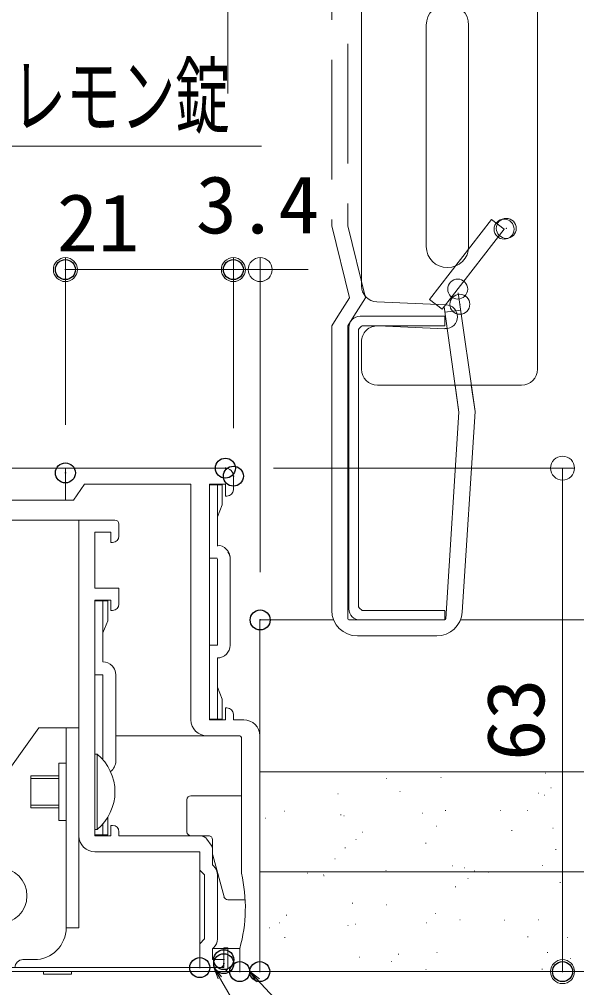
# Model space of a CAD drawing. Units: millimetres, scale not verified. Extents: x -1206 to 1200, y -831 to 831.
# Drawn here: x -821.5 to -682.1, y 339.1 to 581.4 of the extents above; entities that cross this region are included whole.
import ezdxf
from ezdxf.enums import TextEntityAlignment as Align

# ---------------------------------------------------------------- set-up
doc = ezdxf.new("R2010")
doc.units = ezdxf.units.MM
doc.header["$LTSCALE"] = 10
doc.header["$PDMODE"] = 32
doc.header["$PDSIZE"] = 5
doc.linetypes.add('DASHED3', pattern=[4, 3, -1])
for name, color, linetype, lineweight in [('0-0_1C', 3, 'Continuous', 9), ('0-1_0', 3, 'Continuous', 9), ('0-3_sunpou', 1, 'Continuous', 9), ('0-6_ｺｰﾅｰﾋﾟｰｽ', 5, 'Continuous', 9), ('0-7_center', 5, 'Continuous', 9), ('1-6_操作軸受', 3, 'Continuous', 9), ('1-A_ﾈｼﾞ', 2, 'Continuous', 9), ('1-B_ﾌﾞﾗｹｯﾄ', 7, 'Continuous', 9), ('1-E_軸受', 6, 'Continuous', 9), ('1-F_化粧板', 3, 'Continuous', 9)]:
    doc.layers.add(name, color=color, linetype=linetype, lineweight=lineweight)
doc.layers.add('0-4_DEFPOINTS', color=7, linetype='Continuous')
doc.styles.add('ＭＳ ゴシック', font='')
doc.styles.get('ＭＳ ゴシック').set_extended_font_data('MS Gothic')

# ---------------------------------------------------------------- blocks, each defined once
blk = doc.blocks.new('Region9')
at = {"layer": '0-1_0'}
for p, q in [((-806.56, 456.13), (-797.56, 456.13)), ((-806.56, 456.13), (-806.56, 377.13)), ((-802.56, 453.13), (-802.56, 439.13)), ((-796.56, 452.13), (-796.56, 455.13)), ((-802.56, 439.13), (-796.56, 439.13)), ((-796.56, 435.13), (-796.56, 439.13)), ((-802.56, 436.13), (-802.56, 404.33)), ((-802.56, 404.33), (-802.56, 377.13)), ((-798.56, 379.73), (-798.16, 379.73)), ((-798.56, 377.13), (-798.56, 379.73)), ((-796.56, 378.13), (-796.56, 377.13)), ((-798.56, 377.13), (-802.56, 377.13)), ((-776.2, 377.13), (-796.56, 377.13)), ((-773.52, 374.79), (-774.56, 376.28)), ((-773.16, 373.64), (-773.16, 369.85)), ((-776.36, 373.13), (-802.56, 373.13)), ((-773.16, 369.85), (-772.9, 369.59)), ((-771.96, 367.33), (-771.96, 351.33)), ((-772.9, 349.07), (-773.16, 348.8)), ((-773.16, 348.8), (-773.16, 346.13))]:
    blk.add_line(p, q, dxfattribs=at)
for points in [[(-802.56, 453.13), (-798.56, 453.13), (-798.56, 450.53), (-798.16, 450.53)], [(-802.56, 436.13), (-798.56, 436.13), (-798.56, 433.53), (-798.16, 433.53)], [(-776.36, 373.13), (-776.36, 368.53), (-775.16, 367.33)], [(-775.16, 367.33), (-775.16, 351.33), (-776.36, 350.13), (-776.36, 344.13), (-771.36, 344.13)], [(-770.36, 345.13), (-770.36, 346.13), (-773.16, 346.13)]]:
    blk.add_lwpolyline(points, dxfattribs=at)
for centre, radius, start, end in [((-797.56, 455.13), 1, 0, 90), ((-798.16, 452.13), 1.6, 270, 0), ((-798.16, 435.13), 1.6, 270, 0), ((-798.16, 378.13), 1.6, 0, 90), ((-802.56, 377.13), 4, 180, 270), ((-776.2, 375.13), 2, 35, 90), ((-775.16, 373.64), 2, 0, 35), ((-775.16, 367.33), 3.2, 0, 45), ((-775.16, 351.33), 3.2, 315, 0), ((-771.36, 345.13), 1, 270, 0)]:
    blk.add_arc(centre, radius, start, end, dxfattribs=at)
blk = doc.blocks.new('_ORIGIN')
at = {"layer": '0-1_0', "color": 1}
blk.add_line((0, 0), (-10, 0), dxfattribs=at)
blk.add_circle((0, 0), 5, dxfattribs=at)
blk = doc.blocks.new('_OPEN')
at = {"layer": '0-1_0', "color": 1}
blk.add_line((0, 0), (-10, 0), dxfattribs=at)
blk.add_lwpolyline([(-10, 1.67), (0, 0), (-10, -1.67)], dxfattribs=at)

msp = doc.modelspace()

# ---------------------------------------------------------------- linework, layer by layer
at = {"layer": '0-0_1C'}
for p, q in [((-715.06, 507.13), (-736.26, 507.13)), ((-715.06, 507.13), (-715.06, 504.73)), ((-739.06, 504.33), (-739.06, 433.93)), ((-715.06, 504.73), (-735.75, 504.73)), ((-736.66, 503.83), (-736.66, 434.44)), ((-715.06, 431.13), (-736.26, 431.13))]:
    msp.add_line(p, q, dxfattribs=at)
msp.add_lwpolyline([(-735.75, 433.53), (-715.06, 433.53), (-715.06, 431.13)], dxfattribs=at)
for centre, start, end in [((-736.26, 504.33), 90, 180), ((-734.28, 502.35), 121.7922, 148.2078), ((-736.26, 433.93), 180, 270), ((-734.28, 435.91), 211.7922, 238.2078)]:
    msp.add_arc(centre, 2.8, start, end, dxfattribs=at)
at = {"layer": '0-1_0', "color": 2, "linetype": 'DASHED3'}
for p, q in [((-739.36, 615.33), (-739.36, 529.76)), ((-743.36, 611.33), (-743.36, 529.76)), ((-703.43, 531.38), (-718.9, 511.37)), ((-743.36, 529.76), (-738.96, 511.76)), ((-739.36, 529.76), (-734.96, 511.76)), ((-707.54, 483.29), (-711.87, 513.93)), ((-738.96, 511.76), (-741.87, 507.13)), ((-734.96, 511.76), (-737.87, 507.13)), ((-718.9, 511.37), (-715.74, 508.92)), ((-711.56, 483.13), (-715.28, 509.51)), ((-715.09, 508.13), (-711.12, 508.62))]:
    msp.add_line(p, q, dxfattribs=at)
at = {"layer": '0-1_0', "color": 7}
for p, q in [((-691.93, 602.3), (-691.93, 493.9)), ((-719.73, 580), (-719.73, 524.6)), ((-709.13, 580), (-709.13, 524.6)), ((-714.81, 510.03), (-732.1, 510.75)), ((-711.93, 507.03), (-711.83, 507.03)), ((-715.06, 504.03), (-731.77, 504.73)), ((-735.93, 500.73), (-735.93, 493.9)), ((-731.93, 489.9), (-695.93, 489.9)), ((-742.89, 431.13), (-761.36, 431.13)), ((-761.36, 343.13), (-761.36, 431.13)), ((-742.89, 431.13), (-761.25, 431.13)), ((-715.06, 431.13), (-739.06, 431.13)), ((-715.06, 431.13), (-739.06, 431.13)), ((-539.34, 431.13), (-711.19, 431.13)), ((-539.34, 431.13), (-711.19, 431.13)), ((-539.34, 393.13), (-761.36, 393.13))]:
    msp.add_line(p, q, dxfattribs=at)
at = {"layer": '0-1_0', "color": 2}
for p, q in [((-741.87, 507.13), (-743.36, 504.76)), ((-737.87, 507.13), (-739.36, 504.76)), ((-743.36, 504.76), (-743.36, 433.53)), ((-739.36, 504.76), (-739.36, 431.43)), ((-711.56, 483.13), (-712.51, 489.9)), ((-707.54, 483.29), (-708.47, 489.9)), ((-711.56, 483.13), (-714.86, 431.41)), ((-707.54, 483.29), (-710.74, 433.12)), ((-807.96, 469.13), (-1124.54, 469.13)), ((-1124.54, 461.13), (-807.96, 461.13)), ((-739.06, 431.13), (-715.16, 431.13)), ((-736.96, 427.13), (-717.13, 427.13)), ((-761.36, 393.13), (-539.34, 393.13)), ((-761.36, 343.13), (-761.36, 393.13)), ((-761.36, 368.13), (-539.34, 368.13)), ((-773.02, 348.94), (-766.36, 348.94)), ((-776.36, 344.13), (-1124.54, 344.13)), ((-766.36, 343.13), (-776.54, 343.13)), ((-761.36, 343.13), (-539.34, 343.13))]:
    msp.add_line(p, q, dxfattribs=at)
at = {"layer": '0-1_0'}
for p, q in [((-769.96, 469.13), (-809.96, 469.13)), ((-809.96, 469.13), (-809.96, 461.13)), ((-767.96, 463.73), (-767.96, 467.13)), ((-807.96, 461.13), (-805.16, 465.13)), ((-778.56, 465.13), (-805.16, 465.13)), ((-778.56, 406.13), (-778.56, 465.13)), ((-773.96, 465.13), (-773.96, 406.13)), ((-809.96, 461.13), (-807.96, 461.13)), ((-769.96, 462.13), (-769.56, 462.13)), ((-806.56, 456.13), (-1124.54, 456.13)), ((-769.96, 409.13), (-769.96, 406.13)), ((-769.96, 409.13), (-769.56, 409.13)), ((-767.96, 407.53), (-767.96, 406.13)), ((-773.96, 406.13), (-769.96, 406.13)), ((-767.96, 406.13), (-765.36, 406.13)), ((-797.36, 402.13), (-766.36, 402.13)), ((-765.96, 401.73), (-765.96, 367.77)), ((-761.36, 402.13), (-761.36, 343.13)), ((-689.91, 392.81), (-689.81, 392.81)), ((-729.77, 391.5), (-729.67, 391.5)), ((-716.07, 391.71), (-715.97, 391.71)), ((-726.38, 388.18), (-726.28, 388.18)), ((-691.71, 387.77), (-691.61, 387.77)), ((-688.57, 389.17), (-688.47, 389.17)), ((-779.56, 378.13), (-779.56, 386.13)), ((-778.56, 387.13), (-765.96, 387.13)), ((-741.84, 387.63), (-741.74, 387.63)), ((-690.28, 387.3), (-690.18, 387.3)), ((-755.21, 383.29), (-755.11, 383.29)), ((-714.98, 383.45), (-714.88, 383.45)), ((-701.2, 383.42), (-701.1, 383.42)), ((-694.44, 383.48), (-694.34, 383.48)), ((-759.93, 381.5), (-759.83, 381.5)), ((-741.14, 382.34), (-741.04, 382.34)), ((-740.35, 382.14), (-740.25, 382.14)), ((-720.78, 382.78), (-720.68, 382.78)), ((-735.65, 378.07), (-735.55, 378.07)), ((-717.16, 379.56), (-717.06, 379.56)), ((-698.38, 378.46), (-698.28, 378.46)), ((-688.09, 379.01), (-687.99, 379.01)), ((-776.56, 377.13), (-773.96, 377.13)), ((-773.16, 372.79), (-773.16, 376.13)), ((-737.36, 376.2), (-737.26, 376.2)), ((-740.05, 374.08), (-739.95, 374.08)), ((-719.89, 375.28), (-719.79, 375.28)), ((-687.39, 373.72), (-687.29, 373.72)), ((-770.3, 361.87), (-773.09, 372.28)), ((-742.6, 371.36), (-742.5, 371.36)), ((-776.36, 369.2), (-776.36, 344.2)), ((-729.84, 368.43), (-729.74, 368.43)), ((-713.16, 369.65), (-713.06, 369.65)), ((-710.26, 369.07), (-710.16, 369.07)), ((-707.65, 368.35), (-707.55, 368.35)), ((-690.69, 369.71), (-690.59, 369.71)), ((-749.68, 368.13), (-749.58, 368.13)), ((-749.42, 367.79), (-749.32, 367.79)), ((-745.46, 367.36), (-745.36, 367.36)), ((-745.33, 367.07), (-745.23, 367.07)), ((-744.75, 368.13), (-744.65, 368.13)), ((-744.65, 368.13), (-744.55, 368.13)), ((-744.65, 368.13), (-744.55, 368.13)), ((-739.27, 368.13), (-739.17, 368.13)), ((-724.44, 368.13), (-724.34, 368.13)), ((-709.37, 366.48), (-709.27, 366.48)), ((-707.85, 368.13), (-707.75, 368.13)), ((-707.85, 368.13), (-707.75, 368.13)), ((-704.27, 368.06), (-704.17, 368.06)), ((-704.23, 368.13), (-704.13, 368.13)), ((-686.66, 368.13), (-686.56, 368.13)), ((-686.66, 368.13), (-686.56, 368.13)), ((-712.47, 364.36), (-712.37, 364.36)), ((-686.31, 365.46), (-686.21, 365.46)), ((-765.01, 361.13), (-769.34, 361.13)), ((-738.23, 360.28), (-738.13, 360.28)), ((-729.71, 359.86), (-729.61, 359.86)), ((-754.73, 357.24), (-754.63, 357.24)), ((-717.46, 357.64), (-717.36, 357.64)), ((-758.94, 354.06), (-758.84, 354.06)), ((-756.45, 355.37), (-756.35, 355.37)), ((-739.37, 354.7), (-739.27, 354.7)), ((-737.54, 354.99), (-737.44, 354.99)), ((-719.79, 355.34), (-719.69, 355.34)), ((-711.38, 356.1), (-711.28, 356.1)), ((-700.21, 355.98), (-700.11, 355.98)), ((-691.66, 356.13), (-691.56, 356.13)), ((-755.15, 351.65), (-755.05, 351.65)), ((-694.39, 351.85), (-694.29, 351.85)), ((-684.49, 351.66), (-684.39, 351.66)), ((-766.36, 348.94), (-766.36, 343.13)), ((-761.36, 350.01), (-761.26, 350.01)), ((-736.45, 346.73), (-736.35, 346.73)), ((-726.73, 347.53), (-726.63, 347.53)), ((-717.1, 347.92), (-717, 347.92)), ((-689.47, 347.92), (-689.37, 347.92)), ((-770.36, 344.13), (-820.06, 344.13)), ((-728.45, 345.65), (-728.35, 345.65)), ((-683.79, 346.38), (-683.69, 346.38)), ((-761.36, 343.13), (-766.36, 343.13)), ((-750.56, 343.13), (-750.46, 343.13)), ((-750.56, 343.13), (-750.46, 343.13)), ((-735.98, 343.13), (-735.88, 343.13)), ((-730.76, 343.13), (-730.66, 343.13)), ((-730.49, 343.13), (-730.39, 343.13)), ((-730.49, 343.13), (-730.39, 343.13)), ((-720.15, 343.13), (-720.05, 343.13)), ((-719.83, 343.64), (-719.73, 343.64)), ((-710.42, 343.13), (-710.32, 343.13)), ((-710.42, 343.13), (-710.32, 343.13)), ((-709.67, 343.13), (-709.57, 343.13)), ((-699.94, 343.13), (-699.84, 343.13)), ((-690.81, 343.72), (-690.71, 343.72)), ((-690.36, 343.13), (-690.26, 343.13)), ((-683.37, 343.13), (-683.27, 343.13)), ((-683.37, 343.13), (-683.27, 343.13))]:
    msp.add_line(p, q, dxfattribs=at)
at = {"layer": '0-1_0', "color": 7}
msp.add_lwpolyline([(-691.93, 602.3), (-735.93, 602.3), (-735.93, 514.74)], dxfattribs=at)
at = {"layer": '0-1_0', "color": 2, "linetype": 'DASHED3'}
msp.add_lwpolyline([(-703.43, 531.38), (-700.27, 528.93), (-715.74, 508.92)], dxfattribs=at)
at = {"layer": '0-1_0'}
for points in [[(-809.96, 469.13), (-809.96, 461.13), (-807.96, 461.13), (-805.16, 465.13)], [(-769.96, 462.13), (-769.96, 465.13), (-773.96, 465.13)]]:
    msp.add_lwpolyline(points, dxfattribs=at)
for points in [[(-539.34, 368.13), (-539.34, 393.13), (-761.36, 393.13), (-761.36, 368.13)], [(-539.34, 343.13), (-539.34, 368.13), (-761.36, 368.13), (-761.36, 343.13)]]:
    msp.add_lwpolyline(points, close=True, dxfattribs=at)
at = {"layer": '0-1_0', "color": 7}
for centre, radius, start, end in [((-714.43, 580), 5.3, 0, 180), ((-714.43, 524.6), 5.3, 180, 0), ((-731.93, 514.74), 4, 180, 267.6141), ((-714.93, 507.03), 3, 0, 87.6141), ((-714.93, 507.03), 3, 267.6141, 0), ((-731.93, 500.73), 4, 87.6141, 180), ((-731.93, 493.9), 4, 180, 270), ((-695.93, 493.9), 4, 270, 0)]:
    msp.add_arc(centre, radius, start, end, dxfattribs=at)
at = {"layer": '0-1_0'}
for centre, radius, start, end in [((-769.96, 467.13), 2, 0, 90), ((-769.56, 463.73), 1.6, 270, 0), ((-769.56, 407.53), 1.6, 0, 90), ((-774.56, 406.13), 4, 180, 270), ((-765.36, 402.13), 4, 0, 90), ((-766.36, 401.73), 0.4, 0, 90), ((-778.56, 386.13), 1, 90, 180), ((-778.56, 378.13), 1, 180, 270), ((-802.56, 377.13), 4, 180, 270), ((-774.16, 376.13), 1, 0, 90), ((-771.16, 372.79), 2, 180, 195), ((-802.76, 359.13), 37.8, 344.3575, 13.2085), ((-769.34, 362.13), 1, 195, 270)]:
    msp.add_arc(centre, radius, start, end, dxfattribs=at)
at = {"layer": '0-1_0', "color": 2}
for centre, radius, start, end in [((-736.96, 433.53), 6.4, 180, 270), ((-739.06, 431.43), 0.3, 180, 270), ((-717.13, 433.53), 6.4, 270, 356.3526), ((-715.16, 431.43), 0.3, 270, 356.3526)]:
    msp.add_arc(centre, radius, start, end, dxfattribs=at)
for p in [(-700.27, 528.93), (-699.73, 529.13)]:
    msp.add_point(p, dxfattribs=at)
at = {"layer": '0-1_0', "color": 7}
for p in [(-711.87, 513.93), (-711.33, 510.13)]:
    msp.add_point(p, dxfattribs=at)
at = {"layer": '0-3_sunpou'}
for p, q in [((-809.96, 479.94), (-809.96, 521.81)), ((-767.96, 479.13), (-767.96, 521.81)), ((-767.96, 479.13), (-767.96, 521.81)), ((-761.25, 443.13), (-761.25, 521.81)), ((-773.96, 518.81), (-803.96, 518.81)), ((-773.96, 518.81), (-779.96, 518.81)), ((-761.25, 518.81), (-767.96, 518.81)), ((-755.25, 518.81), (-749.25, 518.81)), ((-757.96, 469.13), (-682.66, 469.13)), ((-685.66, 463.13), (-685.66, 349.13)), ((-749.36, 343.13), (-682.66, 343.13))]:
    msp.add_line(p, q, dxfattribs=at)
at = {"layer": '0-3_sunpou', "color": 7}
for points in [[(-760.96, 549.71), (-878.72, 549.71), (-894.61, 427.92)], [(-711.6, 289.5), (-741.17, 289.5), (-772.34, 343.27)], [(-706.76, 313.51), (-736.33, 313.51), (-763.17, 342.41)]]:
    msp.add_lwpolyline(points, dxfattribs=at)
at = {"layer": '0-4_DEFPOINTS'}
for p in [(-809.96, 518.81), (-767.96, 518.81), (-809.96, 467.94), (-769.96, 469.13), (-767.96, 467.13), (-761.25, 431.13), (-776.36, 344.13), (-770.36, 346.13), (-770.36, 345.13), (-766.36, 343.13), (-761.36, 343.13), (-761.36, 343.13), (-685.66, 343.13)]:
    msp.add_point(p, dxfattribs=at)
at = {"layer": '0-6_ｺｰﾅｰﾋﾟｰｽ'}
for p, q in [((-773.96, 464.93), (-771.96, 464.93)), ((-773.96, 446.43), (-773.96, 464.93)), ((-771.96, 464.93), (-771.96, 449.63)), ((-771.96, 464.93), (-770.76, 464.93)), ((-771.96, 464.93), (-770.76, 464.93)), ((-771.99, 446.63), (-773.99, 446.63)), ((-771.96, 446.43), (-771.96, 424.83)), ((-768.76, 446.43), (-768.76, 424.83)), ((-802.56, 435.93), (-800.56, 435.93)), ((-802.56, 417.43), (-802.56, 435.93)), ((-802.56, 435.93), (-800.56, 435.93)), ((-802.56, 417.43), (-802.56, 435.93)), ((-800.56, 435.93), (-800.56, 420.63)), ((-800.56, 435.93), (-799.36, 435.93)), ((-800.56, 435.93), (-799.36, 435.93)), ((-800.56, 435.93), (-800.56, 420.63)), ((-800.56, 435.93), (-799.36, 435.93)), ((-800.56, 435.93), (-799.36, 435.93)), ((-806.56, 430.13), (-806.56, 378.93)), ((-773.96, 406.33), (-773.96, 424.83)), ((-771.96, 424.83), (-773.96, 424.83)), ((-771.96, 421.63), (-771.96, 406.33)), ((-800.56, 417.43), (-802.56, 417.43)), ((-800.56, 417.43), (-802.56, 417.43)), ((-800.56, 417.43), (-800.56, 396.14)), ((-800.56, 417.43), (-800.56, 396.14)), ((-797.36, 417.43), (-797.36, 395.83)), ((-797.36, 417.43), (-797.36, 395.83)), ((-773.96, 406.33), (-771.96, 406.33)), ((-771.96, 406.33), (-770.76, 406.33)), ((-802.56, 377.33), (-802.56, 395.83)), ((-802.56, 377.33), (-802.56, 395.83)), ((-799.36, 377.33), (-799.36, 381.75)), ((-799.36, 377.33), (-799.36, 381.75)), ((-800.56, 380.12), (-800.56, 377.33)), ((-800.56, 380.12), (-800.56, 377.33)), ((-802.56, 377.33), (-800.56, 377.33)), ((-802.56, 377.33), (-800.56, 377.33)), ((-800.56, 377.33), (-799.36, 377.33)), ((-800.56, 377.33), (-799.36, 377.33))]:
    msp.add_line(p, q, dxfattribs=at)
for points in [[(-770.76, 464.93), (-770.76, 459.93), (-771.96, 456.93)], [(-799.36, 435.93), (-799.36, 430.93), (-800.56, 427.93)], [(-799.36, 435.93), (-799.36, 430.93), (-800.56, 427.93)], [(-770.76, 406.33), (-770.76, 411.33), (-771.96, 414.33)]]:
    msp.add_lwpolyline(points, dxfattribs=at)
for centre, start, end in [((-771.99, 446.63), 0, 90), ((-771.96, 446.43), 0, 34.001), ((-771.96, 424.83), 270, 0), ((-800.56, 417.43), 0, 90), ((-800.56, 417.43), 0, 90), ((-800.56, 417.43), 0, 34.001), ((-800.56, 395.83), 305.9473, 0), ((-800.56, 395.83), 305.9473, 0)]:
    msp.add_arc(centre, 3.2, start, end, dxfattribs=at)
at = {"layer": '0-7_center'}
msp.add_line((-769.36, 562.9), (-769.36, 754.38), dxfattribs=at)
at = {"layer": '1-6_操作軸受'}
msp.add_line((-820.46, 344.13), (-820.06, 344.13), dxfattribs=at)
at = {"layer": '1-A_ﾈｼﾞ'}
for p, q in [((-802.56, 397.53), (-801.98, 397.53)), ((-802.56, 397.53), (-802.56, 378.73)), ((-801.98, 378.73), (-801.98, 397.53)), ((-818.56, 392.13), (-811.56, 392.13)), ((-818.56, 392.13), (-818.56, 384.13)), ((-818.56, 391.43), (-811.56, 391.43)), ((-811.56, 384.83), (-818.56, 384.83)), ((-811.56, 384.13), (-818.56, 384.13)), ((-801.98, 378.73), (-802.56, 378.73))]:
    msp.add_line(p, q, dxfattribs=at)
msp.add_circle((-826.56, 362.13), 7, dxfattribs=at)
msp.add_arc((-809.76, 388.13), 12.2, 309.6019, 50.3981, dxfattribs=at)
at = {"layer": '1-B_ﾌﾞﾗｹｯﾄ'}
for p, q in [((-844.56, 365.13), (-816.56, 404.13)), ((-816.56, 404.13), (-806.56, 404.13)), ((-809.76, 404.13), (-809.76, 354.13)), ((-806.56, 404.13), (-806.56, 354.13)), ((-811.56, 395.33), (-811.56, 380.93)), ((-811.56, 395.33), (-809.76, 395.33)), ((-811.56, 380.93), (-809.76, 380.93)), ((-809.76, 354.13), (-806.56, 354.13)), ((-820.56, 346.13), (-817.76, 346.13))]:
    msp.add_line(p, q, dxfattribs=at)
for centre, radius, start, end in [((-817.76, 354.13), 8, 270, 0), ((-820.56, 344.13), 2, 90, 180)]:
    msp.add_arc(centre, radius, start, end, dxfattribs=at)
at = {"layer": '1-E_軸受'}
for p, q in [((-770.36, 344.13), (-896.56, 344.13)), ((-896.56, 343.13), (-770.36, 343.13))]:
    msp.add_line(p, q, dxfattribs=at)
msp.add_arc((-770.36, 344.13), 1, 270, 0, dxfattribs=at)
at = {"layer": '1-F_化粧板', "color": 5}
for p, q in [((-770.36, 349.13), (-769.36, 349.13)), ((-770.36, 344.13), (-770.36, 349.13)), ((-769.36, 344.13), (-769.36, 349.13)), ((-898.16, 344.13), (-770.36, 344.13)), ((-898.16, 343.13), (-770.36, 343.13)), ((-815.46, 342.53), (-815.46, 343.13)), ((-815.46, 342.53), (-808.46, 342.53)), ((-808.46, 342.53), (-808.46, 343.13))]:
    msp.add_line(p, q, dxfattribs=at)
msp.add_arc((-770.36, 344.13), 1, 270, 0, dxfattribs=at)

# ---------------------------------------------------------------- block references
at = {"layer": '0-1_0'}
msp.add_blockref('Region9', (0, 0), dxfattribs=at)
at = {"layer": '0-3_sunpou'}
for name, p, xscale, yscale, rotation in [('_ORIGIN', (-809.96, 518.81), 0.6, 0.6, 180), ('_ORIGIN', (-761.25, 518.81), 0.6, 0.6, 180), ('_ORIGIN', (-685.66, 469.13), 0.6, 0.6, 90), ('_ORIGIN', (-685.66, 343.13), 0.6, 0.6, 270), ('_OPEN', (-772.86, 344.13), 0.3, 0.3, 120.89293), ('_OPEN', (-763.86, 343.13), 0.3, 0.3, 133.92355)]:
    msp.add_blockref(name, p, dxfattribs=dict(at, xscale=xscale, yscale=yscale, rotation=rotation))
at = {"layer": '0-3_sunpou', "xscale": 0.6, "yscale": 0.6}
msp.add_blockref('_ORIGIN', (-767.96, 518.81), dxfattribs=at)
msp.add_blockref('_ORIGIN', (-767.96, 518.81), dxfattribs=at)

# ---------------------------------------------------------------- texts
at = {"layer": '0-3_sunpou', "color": 2, "style": 'ＭＳ ゴシック'}
for s, height, width, p in [('鍵付きグレモン錠', 15.4, 0.65, (-878.04, 549.98)), ('3.4', 14.44, 1.05, (-777.36, 523.53)), ('21', 14.44, 1.05, (-812.1, 519.03))]:
    msp.add_text(s, height=height, dxfattribs=dict(at, width=width)).set_placement(p, align=Align.BOTTOM_LEFT)
at = {"layer": '0-3_sunpou', "color": 2, "style": 'ＭＳ ゴシック', "width": 1.05}
msp.add_text('63', height=14.44, rotation=90, dxfattribs=at).set_placement((-685.88, 395.88), align=Align.BOTTOM_LEFT)

doc.saveas('drawing.dxf')
